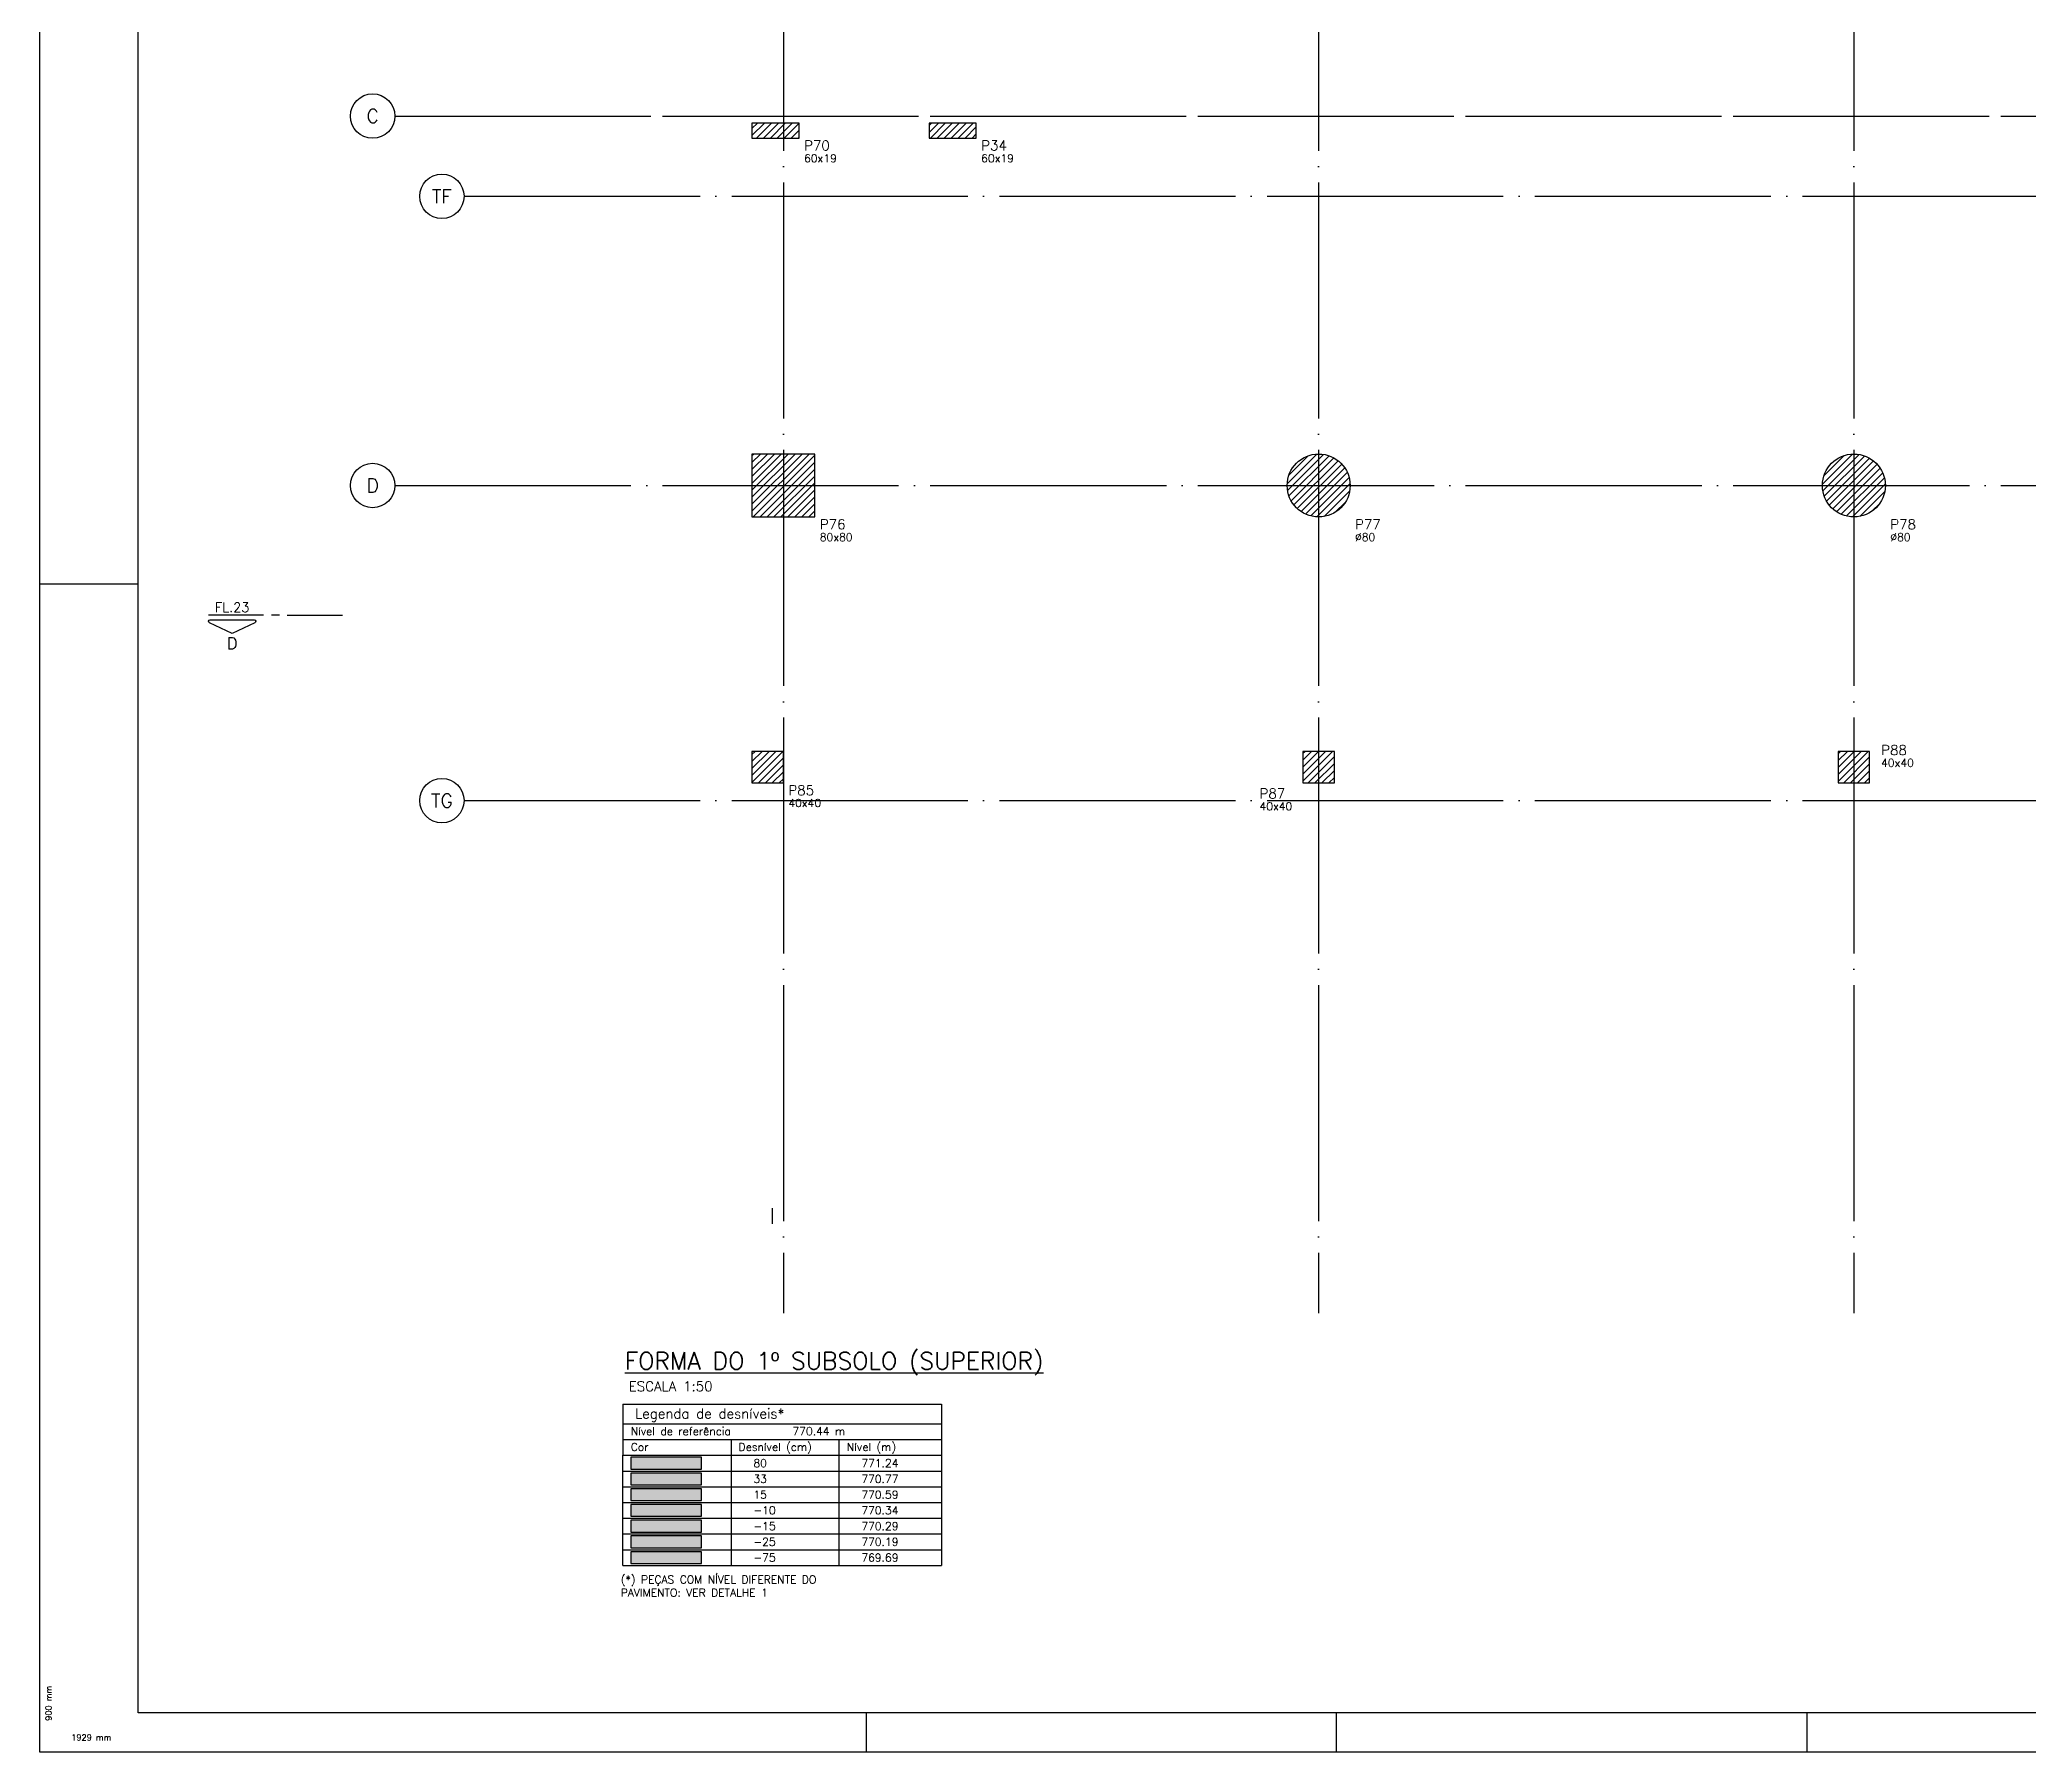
# Model space of a CAD drawing. Extents: x -4245 to 5400, y -2094 to 2406.
# Drawn here: x -4245 to -1718, y -2094 to 82 of the extents above; entities that cross this region are included whole.
import ezdxf
from ezdxf.enums import TextEntityAlignment as Align

# ---------------------------------------------------------------- set-up
doc = ezdxf.new("R2010")
doc.units = 0
doc.header["$LTSCALE"] = 50
doc.header["$MEASUREMENT"] = 0
doc.linetypes.add('EIXO', pattern=[6.8, 6, -0.4, 0, -0.4])
for name, color, linetype in [('AR-TEXTO_REGUA 120_1-200', 4, 'CONTINUOUS'), ('F-CORTE-INDICAÇÃO', 4, 'CONTINUOUS'), ('F-DESNIVEL-1', 254, 'CONTINUOUS'), ('F-DESNIVEL-7', 40, 'CONTINUOUS'), ('F-EIXO', 12, 'EIXO'), ('F-MARGEM', 1, 'CONTINUOUS'), ('F-PILARES-DIM', 172, 'CONTINUOUS'), ('F-PILARES-HACH', 174, 'CONTINUOUS'), ('F-PILARES-NOME', 170, 'CONTINUOUS'), ('F-PILARES-S', 170, 'CONTINUOUS'), ('F-TABELA-NÍVEIS', 1, 'CONTINUOUS'), ('F-TEXTO', 6, 'CONTINUOUS')]:
    doc.layers.add(name, color=color, linetype=linetype)
for name, color, linetype, true_color in [('F-DESNIVEL-2', 7, 'CONTINUOUS', 0xffd1e8), ('F-DESNIVEL-3', 7, 'CONTINUOUS', 0xd5c7ff), ('F-DESNIVEL-4', 7, 'CONTINUOUS', 0xc3f1b6), ('F-DESNIVEL-5', 7, 'CONTINUOUS', 0xadd6ff), ('F-DESNIVEL-6', 7, 'CONTINUOUS', 0xffdebd)]:
    doc.layers.add(name, color=color, linetype=linetype, true_color=true_color)
doc.styles.add('MCP', font='simplex.shx')
doc.styles.add('REGUA-120-esc1_200', font='simplex.shx', dxfattribs={"height": 0.6})
doc.styles.add('ROMANS', font='simplex.shx')
pattern_1 = [(45, (0, 10000), (-4.4194174, 4.4194174), [])]

# ---------------------------------------------------------------- blocks, each defined once
blk = doc.blocks.new('*U10')
at = {"layer": 'F-EIXO'}
blk.add_line((0, 0), (7397, 0), dxfattribs=at)
at = {"layer": 'F-EIXO', "color": 2, "linetype": 'Continuous'}
blk.add_circle((-28.2072, 0), 28.2072, dxfattribs=at)
at = {"layer": 'F-TEXTO', "style": 'ROMANS'}
blk.add_attdef('EIXO', text='', height=17.5, dxfattribs=at).set_placement((-28.2072, 0), align=Align.MIDDLE_CENTER)
blk = doc.blocks.new('*U16')
at = {"layer": 'F-EIXO'}
blk.add_line((0, 0), (7484.954, 0), dxfattribs=at)
at = {"layer": 'F-EIXO', "color": 2, "linetype": 'Continuous'}
blk.add_circle((-28.2072, 0), 28.2072, dxfattribs=at)
at = {"layer": 'F-TEXTO', "style": 'ROMANS'}
blk.add_attdef('EIXO', text='', height=17.5, dxfattribs=at).set_placement((-28.2072, 0), align=Align.MIDDLE_CENTER)
blk = doc.blocks.new('*U19')
at = {"layer": 'F-EIXO'}
blk.add_line((0, 0), (0, -3477.9), dxfattribs=at)
at = {"layer": 'F-EIXO', "color": 2, "linetype": 'Continuous'}
blk.add_circle((0, 28.2), 28.2, dxfattribs=at)
at = {"layer": 'F-TEXTO', "style": 'ROMANS'}
blk.add_attdef('EIXO', text='', height=17.5, rotation=360, dxfattribs=at).set_placement((0, 28.2), align=Align.MIDDLE_CENTER)
blk = doc.blocks.new('A0-4L_900')
at = {"layer": 'F-MARGEM', "color": 2}
for p, q in [((0, 29.7), (2.5, 29.7)), ((21, 1), (21, 0)), ((32.95, 0), (32.95, 1)), ((44.9, 1), (44.9, 0))]:
    blk.add_line(p, q, dxfattribs=at)
blk.add_lwpolyline([(0, 0), (0, 90), (192.9, 90), (192.9, 0)], close=True, dxfattribs=at)
at = {"layer": 'F-MARGEM', "color": 7}
blk.add_lwpolyline([(2.5, 89), (191.9, 89), (191.9, 1), (2.5, 1)], close=True, dxfattribs=at)
at = {"layer": 'F-MARGEM', "color": 1, "style": 'ROMANS'}
blk.add_text('900 mm', height=0.1524, rotation=90, dxfattribs=at).set_placement((0.3, 0.8))
blk.add_text('1929 mm', height=0.1524, dxfattribs=at).set_placement((0.8, 0.3))
blk = doc.blocks.new('*U22')
at = {"layer": 'F-CORTE-INDICAÇÃO'}
for p, q in [((-100, 0), (-170, 0)), ((-80, 0), (-90, 0)), ((-70, 0), (0, 0))]:
    blk.add_line(p, q, dxfattribs=at)
blk.add_lwpolyline([(-112, 6, 0.802585), (-111.2, 9.8), (-140, 23.3), (-168.8, 9.8, 0.802585), (-168, 6)], format="xyb", close=True, dxfattribs=at)
at = {"layer": 'F-CORTE-INDICAÇÃO', "style": 'ROMANS'}
blk.add_attdef('CORTE', text='', height=15, dxfattribs=at).set_placement((-140, 35.8), align=Align.MIDDLE_CENTER)
at = {"layer": 'F-CORTE-INDICAÇÃO', "color": 2, "style": 'ROMANS'}
blk.add_attdef('FOLHA', text='', height=12, dxfattribs=at).set_placement((-140, -10), align=Align.MIDDLE_CENTER)

msp = doc.modelspace()

# ---------------------------------------------------------------- hatches: boundary and pattern name
at = {"layer": 'F-PILARES-HACH', "linetype": 'Continuous'}
h = msp.add_hatch(dxfattribs=at)
h.set_pattern_fill('ANSI31', color=256, scale=50, style=0)
h.set_pattern_definition(pattern_1)
h.paths.add_polyline_path([(-3340, -43), (-3280, -43), (-3280, -24), (-3340, -24)], flags=16)
h = msp.add_hatch(dxfattribs=at)
h.set_pattern_fill('ANSI31', color=256, scale=50, style=0)
h.set_pattern_definition(pattern_1)
h.paths.add_polyline_path([(-3115, -43), (-3055, -43), (-3055, -24), (-3115, -24)], flags=16)
h = msp.add_hatch(dxfattribs=at)
h.set_pattern_fill('ANSI31', color=256, scale=50, style=0)
h.set_pattern_definition(pattern_1)
h.paths.add_polyline_path([(-3340, -524.5), (-3260, -524.5), (-3260, -444.5), (-3340, -444.5)], flags=16)
h = msp.add_hatch(dxfattribs=at)
h.set_pattern_fill('ANSI31', color=256, scale=50)
h.set_pattern_definition(pattern_1)
edge = h.paths.add_edge_path()
edge.add_arc((-2620, -484.5), 40, 0, 360)
h = msp.add_hatch(dxfattribs=at)
h.set_pattern_fill('ANSI31', color=256, scale=50)
h.set_pattern_definition(pattern_1)
edge = h.paths.add_edge_path()
edge.add_arc((-1940, -484.5), 40, 0, 360)
h = msp.add_hatch(dxfattribs=at)
h.set_pattern_fill('ANSI31', color=256, scale=50, style=0)
h.set_pattern_definition(pattern_1)
h.paths.add_polyline_path([(-3340, -862.5), (-3300, -862.5), (-3300, -822.5), (-3340, -822.5)], flags=16)
h = msp.add_hatch(dxfattribs=at)
h.set_pattern_fill('ANSI31', color=256, scale=50, style=0)
h.set_pattern_definition(pattern_1)
h.paths.add_polyline_path([(-2640, -862.5), (-2600, -862.5), (-2600, -822.5), (-2640, -822.5)], flags=16)
h = msp.add_hatch(dxfattribs=at)
h.set_pattern_fill('ANSI31', color=256, scale=50, style=0)
h.set_pattern_definition(pattern_1)
h.paths.add_polyline_path([(-1960, -862.5), (-1920, -862.5), (-1920, -822.5), (-1960, -822.5)], flags=16)

# ---------------------------------------------------------------- linework, layer by layer
at = {"layer": 'F-DESNIVEL-1'}
for points in [[(-3494.069, -1734.586), (-3494.069, -1719.586), (-3494.069, -1734.586)], [(-3494.069, -1754.586), (-3404.069, -1754.586), (-3404.069, -1739.586)], [(-3494.069, -1754.586), (-3404.069, -1739.586), (-3494.069, -1739.586)], [(-3494.069, -1754.586), (-3494.069, -1739.586), (-3494.069, -1754.586)]]:
    msp.add_solid(points, dxfattribs=at)
at = {"layer": 'F-DESNIVEL-2'}
for points in [[(-3494.069, -1774.586), (-3404.069, -1774.586), (-3404.069, -1759.586)], [(-3494.069, -1774.586), (-3404.069, -1759.586), (-3494.069, -1759.586)], [(-3494.069, -1774.586), (-3494.069, -1759.586), (-3494.069, -1774.586)]]:
    msp.add_solid(points, dxfattribs=at)
at = {"layer": 'F-DESNIVEL-3'}
for points in [[(-3494.069, -1794.586), (-3404.069, -1794.586), (-3404.069, -1779.586)], [(-3494.069, -1794.586), (-3404.069, -1779.586), (-3494.069, -1779.586)], [(-3494.069, -1794.586), (-3494.069, -1779.586), (-3494.069, -1794.586)]]:
    msp.add_solid(points, dxfattribs=at)
at = {"layer": 'F-DESNIVEL-4'}
for points in [[(-3494.069, -1814.586), (-3404.069, -1814.586), (-3404.069, -1799.586)], [(-3494.069, -1814.586), (-3404.069, -1799.586), (-3494.069, -1799.586)], [(-3494.069, -1814.586), (-3494.069, -1799.586), (-3494.069, -1814.586)]]:
    msp.add_solid(points, dxfattribs=at)
at = {"layer": 'F-DESNIVEL-5'}
for points in [[(-3494.069, -1834.586), (-3404.069, -1834.586), (-3404.069, -1819.586)], [(-3494.069, -1834.586), (-3404.069, -1819.586), (-3494.069, -1819.586)], [(-3494.069, -1834.586), (-3494.069, -1819.586), (-3494.069, -1834.586)]]:
    msp.add_solid(points, dxfattribs=at)
at = {"layer": 'F-DESNIVEL-6'}
for points in [[(-3494.069, -1854.586), (-3404.069, -1854.586), (-3404.069, -1839.586)], [(-3494.069, -1854.586), (-3404.069, -1839.586), (-3494.069, -1839.586)], [(-3494.069, -1854.586), (-3494.069, -1839.586), (-3494.069, -1854.586)]]:
    msp.add_solid(points, dxfattribs=at)
at = {"layer": 'F-DESNIVEL-7'}
for points in [[(-3494.069, -1734.586), (-3404.069, -1734.586), (-3404.069, -1719.586)], [(-3494.069, -1734.586), (-3404.069, -1719.586), (-3494.069, -1719.586)]]:
    msp.add_solid(points, dxfattribs=at)
at = {"layer": 'F-EIXO'}
msp.add_line((-3768.53, -15), (3691.239, -15), dxfattribs=at)
at = {"layer": 'F-PILARES-S', "linetype": 'Continuous'}
for points in [[(-3340, -43), (-3280, -43), (-3280, -24), (-3340, -24), (-3340, -43)], [(-3115, -43), (-3055, -43), (-3055, -24), (-3115, -24), (-3115, -43)], [(-3340, -524.5), (-3260, -524.5), (-3260, -444.5), (-3340, -444.5), (-3340, -524.5)], [(-3340, -862.5), (-3300, -862.5), (-3300, -822.5), (-3340, -822.5), (-3340, -862.5)], [(-2640, -862.5), (-2600, -862.5), (-2600, -822.5), (-2640, -822.5), (-2640, -862.5)], [(-1960, -862.5), (-1920, -862.5), (-1920, -822.5), (-1960, -822.5), (-1960, -862.5)]]:
    msp.add_lwpolyline(points, dxfattribs=at)
for centre in [(-2620, -484.5), (-1940, -484.5)]:
    msp.add_circle(centre, 40, dxfattribs=at)
at = {"layer": 'F-TABELA-NÍVEIS'}
for p, q in [((-3314.36, -1403.004), (-3314.36, -1423.004)), ((-3504.069, -1652.086), (-3504.069, -1697.086)), ((-3504.069, -1652.086), (-3099.069, -1652.086)), ((-3099.069, -1652.086), (-3099.069, -1677.086)), ((-3504.069, -1677.086), (-3099.069, -1677.086)), ((-3099.069, -1677.086), (-3099.069, -1697.086)), ((-3504.069, -1697.086), (-3504.069, -1717.086)), ((-3504.069, -1697.086), (-3099.069, -1697.086)), ((-3504.069, -1717.086), (-3099.069, -1717.086)), ((-3504.069, -1737.086), (-3504.069, -1717.086)), ((-3366.569, -1697.086), (-3366.569, -1717.086)), ((-3366.569, -1717.086), (-3366.569, -1737.086)), ((-3229.485, -1697.086), (-3229.485, -1717.086)), ((-3229.485, -1717.086), (-3229.485, -1737.086)), ((-3099.069, -1697.086), (-3099.069, -1717.086)), ((-3099.069, -1717.086), (-3099.069, -1737.086)), ((-3504.069, -1757.086), (-3504.069, -1737.086)), ((-3504.069, -1737.086), (-3099.069, -1737.086)), ((-3404.069, -1719.586), (-3494.069, -1719.586)), ((-3494.069, -1719.586), (-3494.069, -1734.586)), ((-3494.069, -1734.586), (-3404.069, -1734.586)), ((-3404.069, -1739.586), (-3494.069, -1739.586)), ((-3494.069, -1739.586), (-3494.069, -1754.586)), ((-3404.069, -1734.586), (-3404.069, -1719.586)), ((-3404.069, -1754.586), (-3404.069, -1739.586)), ((-3366.569, -1737.086), (-3366.569, -1757.086)), ((-3229.485, -1737.086), (-3229.485, -1757.086)), ((-3099.069, -1737.086), (-3099.069, -1757.086)), ((-3504.069, -1757.086), (-3099.069, -1757.086)), ((-3504.069, -1777.086), (-3504.069, -1757.086)), ((-3494.069, -1754.586), (-3404.069, -1754.586)), ((-3404.069, -1759.586), (-3494.069, -1759.586)), ((-3494.069, -1759.586), (-3494.069, -1774.586)), ((-3404.069, -1774.586), (-3404.069, -1759.586)), ((-3366.569, -1757.086), (-3366.569, -1777.086)), ((-3229.485, -1757.086), (-3229.485, -1777.086)), ((-3099.069, -1757.086), (-3099.069, -1777.086)), ((-3504.069, -1777.086), (-3099.069, -1777.086)), ((-3504.069, -1797.086), (-3504.069, -1777.086)), ((-3494.069, -1774.586), (-3404.069, -1774.586)), ((-3404.069, -1779.586), (-3494.069, -1779.586)), ((-3494.069, -1779.586), (-3494.069, -1794.586)), ((-3404.069, -1794.586), (-3404.069, -1779.586)), ((-3366.569, -1777.086), (-3366.569, -1797.086)), ((-3229.485, -1777.086), (-3229.485, -1797.086)), ((-3099.069, -1777.086), (-3099.069, -1797.086)), ((-3504.069, -1797.086), (-3099.069, -1797.086)), ((-3504.069, -1817.086), (-3504.069, -1797.086)), ((-3504.069, -1817.086), (-3099.069, -1817.086)), ((-3504.069, -1837.086), (-3504.069, -1817.086)), ((-3494.069, -1794.586), (-3404.069, -1794.586)), ((-3404.069, -1799.586), (-3494.069, -1799.586)), ((-3494.069, -1799.586), (-3494.069, -1814.586)), ((-3494.069, -1814.586), (-3404.069, -1814.586)), ((-3404.069, -1814.586), (-3404.069, -1799.586)), ((-3366.569, -1797.086), (-3366.569, -1817.086)), ((-3366.569, -1817.086), (-3366.569, -1837.086)), ((-3229.485, -1797.086), (-3229.485, -1817.086)), ((-3229.485, -1817.086), (-3229.485, -1837.086)), ((-3099.069, -1797.086), (-3099.069, -1817.086)), ((-3099.069, -1817.086), (-3099.069, -1837.086)), ((-3504.069, -1837.086), (-3099.069, -1837.086)), ((-3504.069, -1857.086), (-3504.069, -1837.086)), ((-3404.069, -1819.586), (-3494.069, -1819.586)), ((-3494.069, -1819.586), (-3494.069, -1834.586)), ((-3494.069, -1834.586), (-3404.069, -1834.586)), ((-3404.069, -1839.586), (-3494.069, -1839.586)), ((-3494.069, -1839.586), (-3494.069, -1854.586)), ((-3404.069, -1834.586), (-3404.069, -1819.586)), ((-3404.069, -1854.586), (-3404.069, -1839.586)), ((-3366.569, -1837.086), (-3366.569, -1857.086)), ((-3229.485, -1837.086), (-3229.485, -1857.086)), ((-3099.069, -1837.086), (-3099.069, -1857.086)), ((-3504.069, -1857.086), (-3099.069, -1857.086)), ((-3494.069, -1854.586), (-3404.069, -1854.586))]:
    msp.add_line(p, q, dxfattribs=at)

# ---------------------------------------------------------------- block references
at = {"layer": 'F-CORTE-INDICAÇÃO', "linetype": 'Continuous'}
ref = msp.add_blockref('*U22', (-3860.42, -649.338), dxfattribs=dict(at, xscale=-1, rotation=180))
ref.add_attrib('FOLHA', 'FL.23', dxfattribs={"color": 2, "height": 12, "style": 'ROMANS'}).set_placement((-4000.42, -639.338), align=Align.MIDDLE_CENTER)
ref.add_attrib('CORTE', 'D', dxfattribs={"height": 15, "style": 'ROMANS'}).set_placement((-4000.42, -685.102), align=Align.MIDDLE_CENTER)
at = {"layer": 'F-EIXO', "linetype": 'Continuous'}
for name, p, values in [('*U19', (-3300, 1941.357), {'EIXO': '1'}), ('*U19', (-2620, 1941.357), {'EIXO': '2'}), ('*U19', (-1940, 1941.357), {'EIXO': '2a'}), ('*U16', (-3793.715, -15), {'EIXO': 'C'}), ('*U10', (-3705.761, -117), {'EIXO': 'TF'}), ('*U16', (-3793.715, -484.5), {'EIXO': 'D'}), ('*U10', (-3705.761, -885), {'EIXO': 'TG'})]:
    msp.add_blockref(name, p, dxfattribs=at).add_auto_attribs(values)
at = {"layer": 'F-MARGEM', "linetype": 'Continuous', "xscale": 50, "yscale": 50, "zscale": 50}
msp.add_blockref('A0-4L_900', (-4244.836, -2094.493), dxfattribs=at)

# ---------------------------------------------------------------- texts
at = {"layer": 'AR-TEXTO_REGUA 120_1-200', "color": 2, "style": 'REGUA-120-esc1_200'}
msp.add_text('ESCALA 1:50', height=12.5, dxfattribs=at).set_placement((-3496.624, -1635.619))
msp.add_text('ESCALA 1:50', height=12.5, dxfattribs=at).set_placement((-3496.624, -1635.619))
at = {"layer": 'F-PILARES-DIM', "linetype": 'Continuous', "style": 'MCP'}
for s, p in [('60x19', (-3273.75, -73.625)), ('60x19', (-3048.75, -73.625)), ('80x80', (-3253.75, -555.125)), ('%%c80', (-2573.75, -555.125)), ('%%c80', (-1893.75, -555.125)), ('40x40', (-1905.352, -841.993)), ('40x40', (-3293.75, -893.125)), ('40x40', (-2695.128, -897.205))]:
    msp.add_text(s, height=10, dxfattribs=at).set_placement(p)
at = {"layer": 'F-PILARES-NOME', "linetype": 'Continuous', "style": 'MCP'}
for s, p in [('P70', (-3273.75, -58.625)), ('P34', (-3048.75, -58.625)), ('P76', (-3253.75, -540.125)), ('P77', (-2573.75, -540.125)), ('P78', (-1893.75, -540.125)), ('P88', (-1905.352, -826.993)), ('P85', (-3293.75, -878.125)), ('P87', (-2695.128, -882.205))]:
    msp.add_text(s, height=12.5, dxfattribs=at).set_placement(p)
at = {"layer": 'F-TABELA-NÍVEIS', "color": 3, "style": 'MCP'}
msp.add_text('Legenda de desníveis*', height=12.5, dxfattribs=at).set_placement((-3488.594, -1670.289))
at = {"layer": 'F-TABELA-NÍVEIS', "color": 2, "style": 'MCP'}
for s, p in [('Nível de referência', (-3494.069, -1691.461)), ('770.44 m', (-3288.524, -1691.461)), ('Cor', (-3494.069, -1711.461)), ('Desnível (cm)', (-3356.985, -1711.461)), ('Nível (m)', (-3219.485, -1711.461)), ('80', (-3338.11, -1732.086)), ('33', (-3338.11, -1752.086)), ('771.24', (-3201.026, -1732.086)), ('770.77', (-3201.026, -1752.086)), ('15', (-3338.11, -1772.086)), ('770.59', (-3201.026, -1772.086)), ('-10', (-3338.11, -1792.086)), ('770.34', (-3201.026, -1792.086)), ('-15', (-3338.11, -1812.086)), ('770.29', (-3201.026, -1812.086)), ('-25', (-3338.11, -1832.086)), ('-75', (-3338.11, -1852.086)), ('-75', (-3338.11, -1852.086)), ('770.19', (-3201.026, -1832.086)), ('769.69', (-3201.026, -1852.086))]:
    msp.add_text(s, height=10, dxfattribs=at).set_placement(p)
at = {"layer": 'F-TABELA-NÍVEIS', "color": 2, "insert": (-3506.752, -1870.016), "char_height": 10, "width": 276.95934, "attachment_point": 1, "style": 'MCP'}
msp.add_mtext('(*) PEÇAS COM NÍVEL DIFERENTE DO PAVIMENTO: VER DETALHE 1', dxfattribs=at)
msp.add_mtext('(*) PEÇAS COM NÍVEL DIFERENTE DO PAVIMENTO: VER DETALHE 1', dxfattribs=at)
at = {"layer": 'F-TEXTO', "style": 'ROMANS'}
msp.add_text('%%UFORMA DO 1º SUBSOLO (SUPERIOR)', height=21.875, dxfattribs=at).set_placement((-3501.464, -1608.008))

doc.saveas('drawing.dxf')
